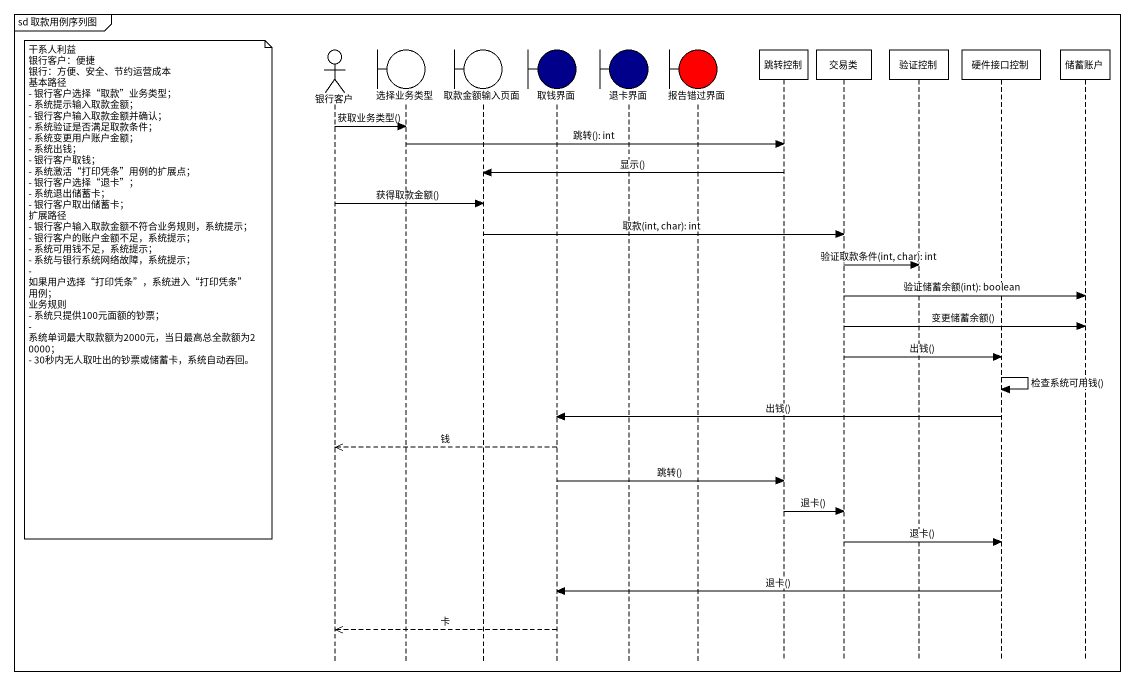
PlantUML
@startuml
mainframe sd 取款用例序列图
hide footbox
actor 银行客户
boundary 选择业务类型
boundary 取款金额输入页面
boundary 取钱界面 #00008B
boundary 退卡界面 #00008B
boundary 报告错过界面 #FF0000
participant 跳转控制
participant 交易类
participant 验证控制
participant 硬件接口控制
participant 储蓄账户

银行客户 -> 选择业务类型 : 获取业务类型()
选择业务类型 -> 跳转控制 : 跳转(): int
跳转控制 -> 取款金额输入页面 : 显示()
银行客户 -> 取款金额输入页面 : 获得取款金额()
取款金额输入页面 -> 交易类 : 取款(int, char): int
交易类 -> 验证控制 : 验证取款条件(int, char): int
note left of 银行客户
  干系人利益
  银行客户：便捷
  银行：方便、安全、节约运营成本
  基本路径
  - 银行客户选择“取款”业务类型；
  - 系统提示输入取款金额；
  - 银行客户输入取款金额并确认；
  - 系统验证是否满足取款条件；
  - 系统变更用户账户金额；
  - 系统出钱；
  - 银行客户取钱；
  - 系统激活“打印凭条”用例的扩展点；
  - 银行客户选择“退卡”；
  - 系统退出储蓄卡；
  - 银行客户取出储蓄卡；
  扩展路径
  - 银行客户输入取款金额不符合业务规则，系统提示；
  - 银行客户的账户金额不足，系统提示；
  - 系统可用钱不足，系统提示；
  - 系统与银行系统网络故障，系统提示；
  - 如果用户选择“打印凭条”，系统进入“打印凭条”用例；
  业务规则
  - 系统只提供100元面额的钞票；
  - 系统单词最大取款额为2000元，当日最高总全款额为20000；
  - 30秒内无人取吐出的钞票或储蓄卡，系统自动吞回。
end note
交易类 -> 储蓄账户 : 验证储蓄余额(int): boolean
交易类 -> 储蓄账户 : 变更储蓄余额()
交易类 -> 硬件接口控制 : 出钱()
硬件接口控制 -> 硬件接口控制 : 检查系统可用钱()
硬件接口控制 -> 取钱界面 : 出钱()
取钱界面 -->> 银行客户 : 钱
取钱界面 -> 跳转控制 : 跳转()
跳转控制 -> 交易类 : 退卡()
交易类 -> 硬件接口控制 : 退卡()
硬件接口控制 -> 取钱界面 : 退卡()
取钱界面 -->> 银行客户 : 卡
@enduml
